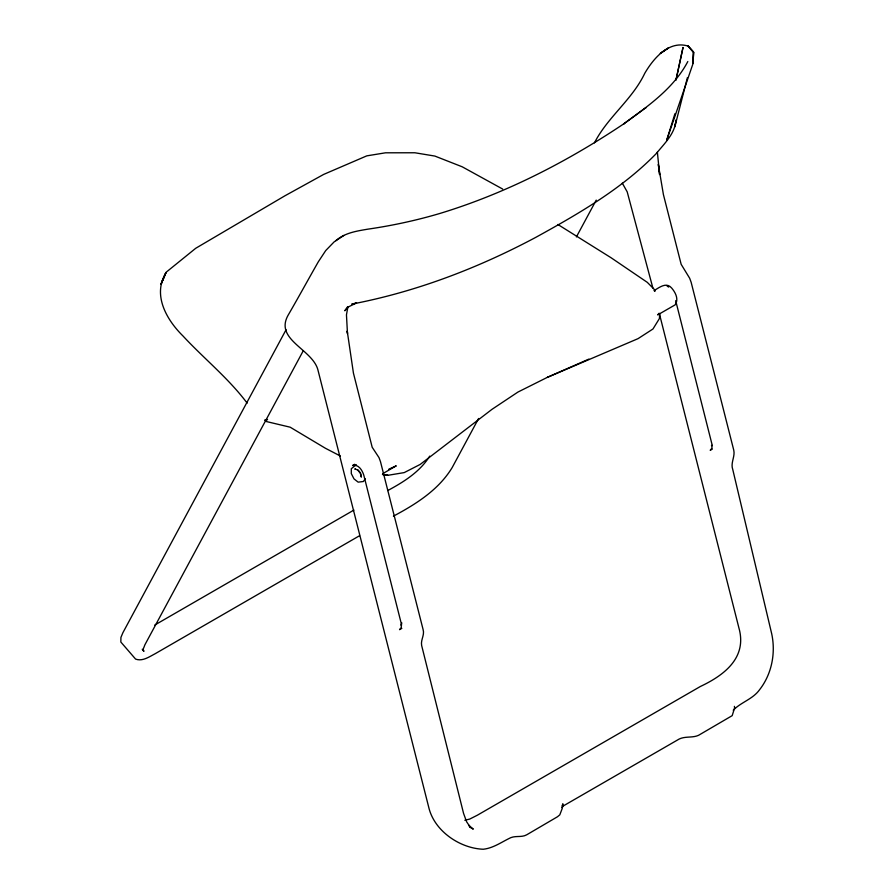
<?xml version="1.0" encoding="UTF-8"?>
<svg xmlns="http://www.w3.org/2000/svg" width="894" height="894" viewBox="0 0 894 894"><rect width="100%" height="100%" fill="white"/><g stroke="black" fill="none" stroke-linecap="round" stroke-linejoin="round"><path stroke-width="1.34" d="M659.671 313.604L659.426 318.521L652.978 328.981L638.07 338.636L547.363 377.346L588.889 359.097M675.965 120.008C675.193 133.541 664.309 143.599 656.33 153.5C621.989 188.79 578.72 213.677 535.931 237.279C478.167 268.066 416.224 291.779 351.823 304.105L356.583 302.932L348.593 306.81L344.805 310.777L347.71 306.597M675.059 124.031L674.825 126.803L687.397 77.622M401.875 622.962L400.803 625.062M347.844 307.089L346.459 314.856L347.475 333.518L347.23 331.059L353.432 373.122L372.183 447.257L379 457.605L380.475 461.628L423.086 629.499C424.84 634.964 420.538 639.903 421.633 645.434L463.573 813.439L466.623 821.776L470.445 827.475L468.691 825.184L473.295 829.14L470.3 827.419M674.914 113.717L666.645 140.403L693.096 63.396L693.543 52.176L688.034 46.052C668.701 40.196 653.313 58.658 644.753 73.319C632.281 99.659 607.529 117.17 594.454 142.861M562.035 806.075L562.907 803.795L562.114 808.768L559.789 814.859L557.465 816.77L526.667 834.828C521.783 837.589 515.894 835.555 510.765 837.678C501.757 841.902 493.466 848.127 483.274 849.244C460.321 848.395 435.244 831.644 429.098 808.724L318.119 370.697C313.414 349.364 274.201 340.055 288.069 315.291C298.361 297.579 308.162 279.587 318.32 261.797L325.718 250.577L334.166 241.849L343.866 235.457M365.311 478.838L363.355 481.508L358.159 482.145L354.002 478.905L351.297 473.608L351.297 468.735L356.293 464.679M165.356 273.899C152.639 295.758 166.999 320.287 182.935 335.932C203.977 358.628 228.529 378.274 247.157 403.138M161.021 284.258L166.116 272.257L195.752 248.264L284.907 195.808L323.684 174.408L366.797 155.858L385.515 152.807L414.917 152.773L434.864 156.07L462.209 166.798L502.674 189.059M286.08 329.73L122.891 632.717L120.925 637.422L120.835 642.026L135.586 659.09C142.526 661.694 149.276 656.766 155.198 653.704L359.556 535.718M303.345 350.616L144.873 644.842C143.599 648.809 141.889 650.195 144.012 651.257L142.235 649.256M478.614 418.47L452.196 467.528C438.708 489.856 415.889 504.194 393.416 516.162M576.395 236.921L596.22 200.122M687.81 61.541C673.651 88.54 647.681 106.33 623.699 123.908L645.982 107.593L645.502 107.95M429.723 456.119C419.912 471.853 403.697 481.989 387.717 490.56M733.236 710.249C740.88 702.226 752.904 699.164 759.576 689.721C771.79 674.098 775.824 653.134 771.723 633.88L732.778 469.585C730.297 462.902 735.304 456.689 733.75 450.129L691.14 282.258L689.665 278.246L681.161 264.322L663.404 194.534L658.308 164.418L659.604 174.565L657.381 152.114M658.934 313.347L657.671 314.911L675.093 304.888C679.038 299.334 675.506 292.517 671.662 288.036C666.321 281.677 659.28 287.555 654.095 290.584L654.967 291.321L654.084 289.198L647.301 282.359L611.083 257.751L557.867 224.483M561.957 807.595L563.678 805.717L679.183 739.036C685.329 736.041 692.47 738.086 698.527 735.326L732.186 715.647L734.6 707.959L734.399 706.349M711.881 445.29L711.468 445.704M335.898 240.631C344.738 232.853 356.65 231.065 367.814 229.166C392.175 225.646 416.258 220.449 439.859 213.465C505.546 193.495 567.221 161.747 624.135 123.607M382.878 473.585L396.266 465.83L388.812 469.194M354.694 464.288L352.582 465.506C358.349 463.952 362.271 470.177 363.813 475.228L401.529 624.548L401.149 627.711L399.551 629.667L401.831 628.348M154.74 625.062L353.912 510.072M712.328 449.079L710.216 450.308L711.814 448.352L712.205 445.178L675.685 300.663M265.294 420.728L267.541 419.454L264.602 420.102M547.609 377.223L517.961 392.053L492.013 409.318L420.135 464.455L404.222 472.602L387.951 475.295L382.453 474.401L387.929 475.273L383.045 474.49M464.824 820.267L469.73 819.072L477.362 815.205L700.36 686.491C724.106 675.294 747.418 657.772 738.891 627.867L659.303 313.369M355.656 469.238L354.773 468.925L358.259 470.21L360.55 473.06L361.355 477.117L360.327 473.272L357.723 470.032M265.764 421.387L290.181 427.198L325.472 448.296L340.312 455.985M667.147 286.147L668.701 287.063M622.302 183.136L627.197 191.841L652.855 287.957M693.543 52.176L693.096 63.396L693.543 52.176L688.034 46.052L693.543 52.176M683.005 47.516L676.009 79.89L683.005 47.516M161.076 284.001L165.792 272.938L161.076 284.001M660.767 53.07L660.297 53.416L668.477 47.941L660.767 53.07"/></g></svg>
